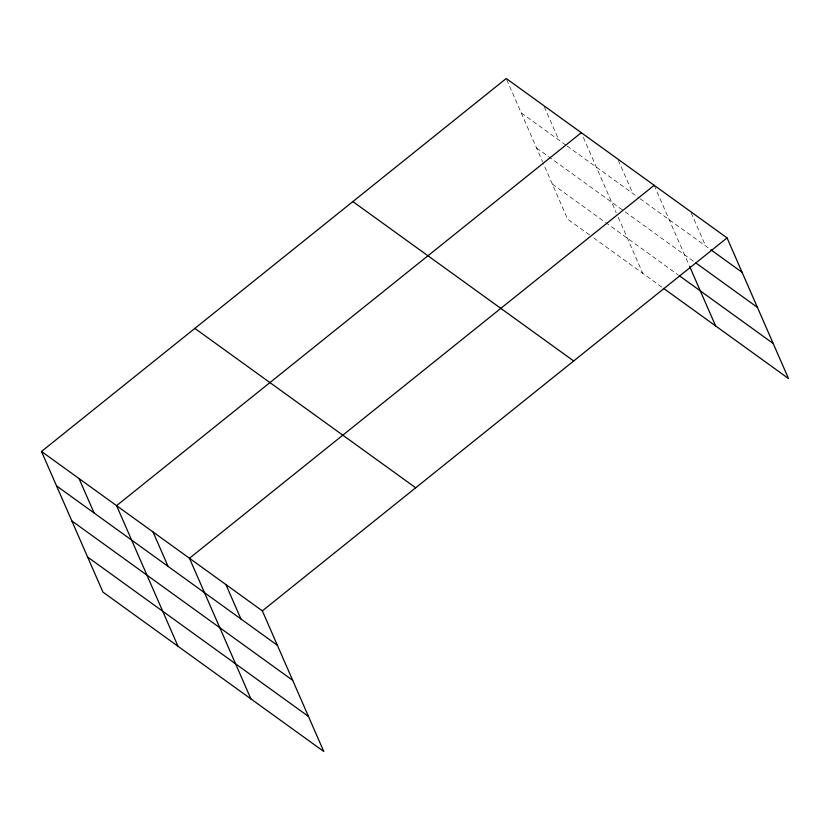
<?xml version="1.0" encoding="UTF-8"?>
<svg xmlns="http://www.w3.org/2000/svg" width="830" height="830" viewBox="0 0 830 830"><rect width="100%" height="100%" fill="white"/><g stroke="black" fill="none" stroke-linecap="round" stroke-linejoin="round"><path stroke-width="0.62" stroke-dasharray="4.15 3.11" d="M521.261 112.922L566.101 145.292M567.139 146.038L639.027 197.924M640.065 198.681L709.826 249.021M536.574 147.979L624.15 211.183M625.187 211.941L693.901 261.533M552.344 184.084L604.489 221.724M605.537 222.471L678.442 275.104M589.559 234.942L567.658 219.141L543.183 163.116M593.73 237.951L662.527 287.605M691.141 212.791L705.656 246.022M654.185 185.298L689.118 265.258M618.267 160.19L632.782 193.421M583.376 137.448L616.234 212.656M618.267 217.315L642.742 273.329M544.283 106.79L558.798 140.021M506.736 79.69L542.675 161.954"/><path stroke-width="1.25" d="M41.5 451.468L262.342 610.859L323.783 751.492L102.941 592.101L41.5 451.468L506.217 78.508L727.059 237.899L788.5 378.532L663.564 288.363M581.301 132.696L116.584 505.657L178.025 646.29M654.185 185.298L189.458 558.258L250.899 698.891M262.342 610.859L727.059 237.899M710.864 249.778L742.093 272.323M695.986 263.037L757.406 307.37M679.49 275.851L773.187 343.485M352.864 201.586L573.706 360.977M194.853 328.389L415.695 487.781M56.533 485.882L277.376 645.284M71.847 520.939L292.689 680.33M87.627 557.044L308.47 716.446M689.626 266.42L715.626 325.931M225.905 584.559L240.939 618.983M153.021 531.957L168.065 566.382M79.047 478.568L94.081 512.982"/></g></svg>
